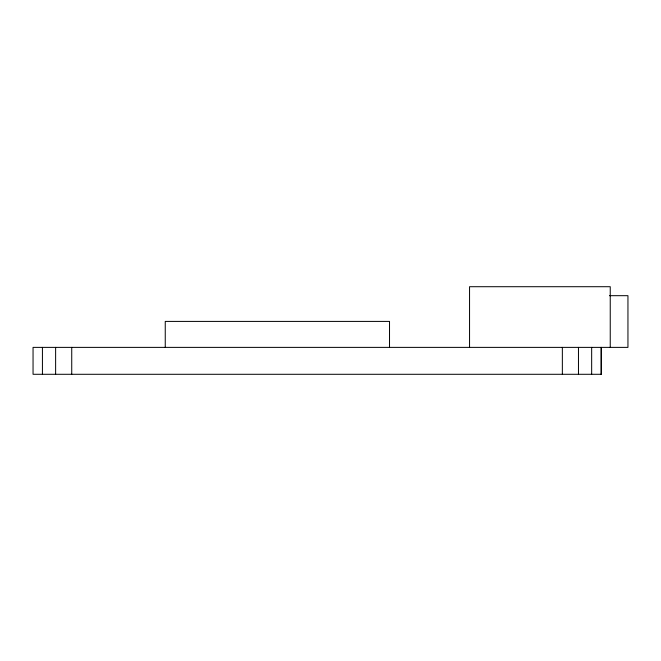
<?xml version="1.0" encoding="UTF-8"?>
<svg xmlns="http://www.w3.org/2000/svg" width="661" height="661" viewBox="0 0 661 661"><rect width="100%" height="100%" fill="white"/><g stroke="black" fill="none" stroke-linecap="round" stroke-linejoin="round"><path stroke-width="0.99" d="M609.483 295.682L627.95 295.682L627.95 347.38L33.05 347.38L33.05 374.291L601.419 374.291L601.419 347.38M610.243 347.38L610.243 286.709L469.55 286.709L469.55 347.38M601.039 347.38L601.039 374.291M591.661 347.38L591.661 374.291M578.466 347.38L578.466 374.291M562.354 347.38L562.354 374.291M389.519 347.38L389.519 321.411L165.25 321.411L165.25 347.38M71.735 347.38L71.735 374.291M55.623 347.38L55.623 374.291M42.428 347.38L42.428 374.291"/></g></svg>
